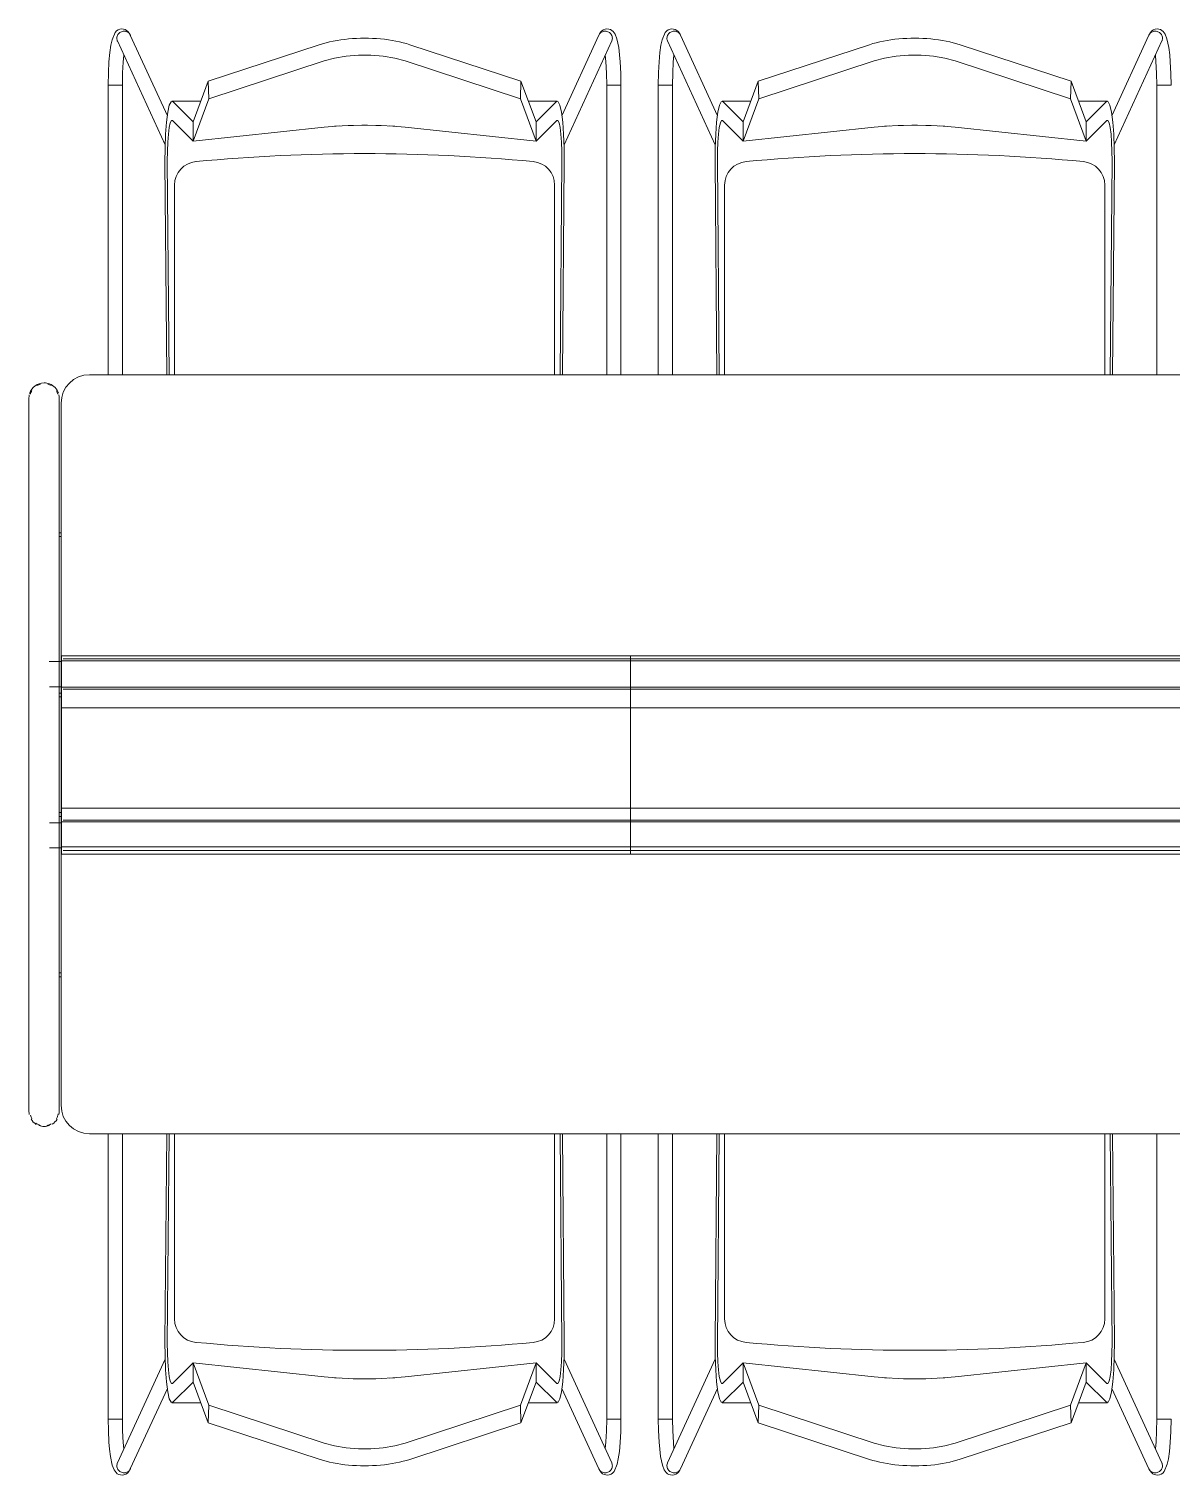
# Model space of a CAD drawing. Header units: millimetres. Extents: x 90978 to 295199, y -4084 to 97293.
# Drawn here: x 159832 to 161036, y 16529 to 18053 of the extents above; entities that cross this region are included whole.
import ezdxf

# ---------------------------------------------------------------- set-up
doc = ezdxf.new("R2010")
doc.units = ezdxf.units.MM
doc.header["$MEASUREMENT"] = 0
doc.layers.add('G-IMPT', color=8, linetype='CONTINUOUS', lineweight=9)
doc.layers.add('I-FURN', color=8, linetype='CONTINUOUS', lineweight=9)

msp = doc.modelspace()

# ---------------------------------------------------------------- linework, layer by layer
at = {"layer": 'G-IMPT'}
for p, q in [((159866.2, 17392), (160466.2, 17392)), ((159866.2, 17386.8), (159866.2, 17392)), ((160466.2, 17392), (160466.2, 17386.8)), ((160466.2, 17392), (161066.2, 17392)), ((160466.2, 17386.8), (160466.2, 17392)), ((159866.2, 17386.8), (160466.2, 17386.8)), ((159866.2, 17359.2), (159866.2, 17386.8)), ((160466.2, 17386.8), (160466.2, 17359.2)), ((160466.2, 17386.8), (161066.2, 17386.8)), ((160466.2, 17359.2), (160466.2, 17386.8)), ((159866.2, 17359.2), (160466.2, 17359.2)), ((159866.2, 17337.3), (159866.2, 17359.2)), ((160466.2, 17359.2), (160466.2, 17337.3)), ((160466.2, 17359.2), (161066.2, 17359.2)), ((160466.2, 17337.3), (160466.2, 17359.2)), ((159866.2, 17337.3), (160466.2, 17337.3)), ((159866.2, 17231.4), (159866.2, 17337.3)), ((160466.2, 17337.3), (160466.2, 17231.4)), ((160466.2, 17337.3), (161066.2, 17337.3)), ((160466.2, 17231.4), (160466.2, 17337.3)), ((159866.2, 17231.4), (160466.2, 17231.4)), ((159866.2, 17217), (159866.2, 17231.4)), ((160466.2, 17231.4), (160466.2, 17217)), ((160466.2, 17231.4), (161066.2, 17231.4)), ((160466.2, 17217), (160466.2, 17231.4)), ((159866.2, 17217), (160466.2, 17217)), ((159866.2, 17190.7), (159866.2, 17217)), ((160466.2, 17217), (160466.2, 17190.7)), ((160466.2, 17217), (161066.2, 17217)), ((160466.2, 17190.7), (160466.2, 17217)), ((159866.2, 17190.7), (160466.2, 17190.7)), ((159866.2, 17183.2), (159866.2, 17190.7)), ((159866.2, 17183.2), (160466.2, 17183.2)), ((160466.2, 17190.7), (160466.2, 17183.2)), ((160466.2, 17190.7), (161066.2, 17190.7)), ((160466.2, 17183.2), (160466.2, 17190.7)), ((160466.2, 17183.2), (161066.2, 17183.2))]:
    msp.add_line(p, q, dxfattribs=at)
at = {"layer": 'I-FURN'}
for p, q in [((159919.5, 18041.4), (159922.7, 18048.9)), ((159922.7, 18048.9), (159924.3, 18050.7)), ((159924.3, 18050.7), (159926, 18051.8)), ((159926, 18051.8), (159927.9, 18052.5)), ((159927.9, 18052.5), (159929.7, 18052.8)), ((159929.7, 18052.8), (159931.5, 18052.7)), ((159931.5, 18052.7), (159933.3, 18052.2)), ((159933.3, 18052.2), (159934.9, 18051.3)), ((159934.9, 18051.3), (159936.3, 18050.2)), ((159936.3, 18050.2), (159938, 18048)), ((159938, 18048), (159938.8, 18046.4)), ((159977.9, 17961.4), (159938.8, 18046.3)), ((160432.8, 18046.3), (160393.8, 17961.4)), ((160432.8, 18046.4), (160434.3, 18048.9)), ((160434.3, 18048.9), (160435.9, 18050.7)), ((160435.9, 18050.7), (160437.7, 18051.9)), ((160437.7, 18051.9), (160439.5, 18052.6)), ((160439.5, 18052.6), (160441.3, 18052.8)), ((160441.3, 18052.8), (160443.2, 18052.7)), ((160443.2, 18052.7), (160444.9, 18052.2)), ((160444.9, 18052.2), (160446.5, 18051.3)), ((160446.5, 18051.3), (160447.9, 18050.1)), ((160447.9, 18050.1), (160450, 18047.2)), ((160450, 18047.2), (160451.8, 18042.5)), ((160499.5, 18041.4), (160502.7, 18048.9)), ((160502.7, 18048.9), (160504.3, 18050.7)), ((160504.3, 18050.7), (160506, 18051.8)), ((160506, 18051.8), (160507.9, 18052.5)), ((160507.9, 18052.5), (160509.7, 18052.8)), ((160509.7, 18052.8), (160511.5, 18052.7)), ((160511.5, 18052.7), (160513.3, 18052.2)), ((160513.3, 18052.2), (160514.9, 18051.3)), ((160514.9, 18051.3), (160516.3, 18050.2)), ((160516.3, 18050.2), (160518, 18048)), ((160518, 18048), (160518.8, 18046.4)), ((160557.9, 17961.4), (160518.8, 18046.3)), ((161012.8, 18046.3), (160973.8, 17961.4)), ((161012.8, 18046.4), (161014.3, 18048.9)), ((161014.3, 18048.9), (161015.9, 18050.7)), ((161015.9, 18050.7), (161017.7, 18051.9)), ((161017.7, 18051.9), (161019.5, 18052.6)), ((161019.5, 18052.6), (161021.3, 18052.8)), ((161021.3, 18052.8), (161023.2, 18052.7)), ((161023.2, 18052.7), (161024.9, 18052.2)), ((161024.9, 18052.2), (161026.5, 18051.3)), ((161026.5, 18051.3), (161027.9, 18050.1)), ((161027.9, 18050.1), (161030, 18047.2)), ((161030, 18047.2), (161031.8, 18042.5)), ((159917.2, 18028.1), (159918.3, 18035.8)), ((159918.3, 18035.8), (159919.5, 18041.4)), ((159925.1, 18040.2), (159925.1, 18040.2)), ((159925.1, 18040.2), (159925.2, 18040)), ((159925.2, 18040.1), (159975.6, 17930.5)), ((160020.9, 17997.7), (160138, 18036.2)), ((160233.6, 18036.2), (160350.7, 17997.7)), ((160396.1, 17930.5), (160446.4, 18040.1)), ((160446.4, 18040), (160446.4, 18040)), ((160451.8, 18042.5), (160453.7, 18033.2)), ((160453.7, 18033.2), (160454.7, 18025.6)), ((160497.2, 18028.1), (160498.3, 18035.8)), ((160498.3, 18035.8), (160499.5, 18041.4)), ((160505.1, 18040.2), (160505.1, 18040.2)), ((160505.1, 18040.2), (160505.2, 18040)), ((160505.2, 18040.1), (160555.6, 17930.5)), ((160600.9, 17997.7), (160718.1, 18036.2)), ((160813.7, 18036.2), (160930.7, 17997.7)), ((160976.1, 17930.5), (161026.4, 18040.1)), ((161026.4, 18040), (161026.4, 18040)), ((161031.8, 18042.5), (161033.7, 18033.2)), ((161033.7, 18033.2), (161034.7, 18025.6)), ((159915.7, 18006.8), (159916.3, 18018.3)), ((159916.3, 18018.3), (159917.2, 18028.1)), ((159930.7, 18006.7), (159931.3, 18017.9)), ((159931.3, 18017.9), (159932, 18025.2)), ((160143.2, 18019.2), (160021.6, 17979.2)), ((160154, 18022.1), (160143.2, 18019.2)), ((160166.2, 18024.1), (160154, 18022.1)), ((160179.2, 18025.1), (160166.2, 18024.1)), ((160192.5, 18025.1), (160179.2, 18025.1)), ((160205.5, 18024.1), (160192.5, 18025.1)), ((160217.6, 18022.1), (160205.5, 18024.1)), ((160228.5, 18019.2), (160217.6, 18022.1)), ((160350.1, 17979.2), (160228.5, 18019.2)), ((160439.6, 18025.2), (160440.2, 18018.6)), ((160440.2, 18018.6), (160440.9, 18006.3)), ((160454.7, 18025.6), (160455.3, 18018.1)), ((160455.3, 18018.1), (160455.9, 18005.9)), ((160495.7, 18006.8), (160496.3, 18018.3)), ((160496.3, 18018.3), (160497.2, 18028.1)), ((160510.7, 18006.7), (160511.3, 18017.9)), ((160511.3, 18017.9), (160512, 18025.2)), ((160723.2, 18019.2), (160601.6, 17979.2)), ((160734, 18022.1), (160723.2, 18019.2)), ((160746.2, 18024.1), (160734, 18022.1)), ((160759.2, 18025.1), (160746.2, 18024.1)), ((160772.5, 18025.1), (160759.2, 18025.1)), ((160785.5, 18024.1), (160772.5, 18025.1)), ((160797.6, 18022.1), (160785.5, 18024.1)), ((160808.5, 18019.2), (160797.6, 18022.1)), ((160930.1, 17979.2), (160808.5, 18019.2)), ((161019.6, 18025.2), (161020.2, 18018.6)), ((161020.2, 18018.6), (161020.9, 18006.3)), ((161034.7, 18025.6), (161035.3, 18018.1)), ((161035.3, 18018.1), (161035.9, 18005.9)), ((159915.5, 17993.7), (159915.7, 18006.8)), ((159930.5, 17993.7), (159930.7, 18006.7)), ((160440.9, 18006.3), (160441.1, 17993.7)), ((160455.9, 18005.9), (160456.1, 17993.7)), ((160495.5, 17993.7), (160495.7, 18006.8)), ((160510.5, 17993.7), (160510.7, 18006.7)), ((161020.9, 18006.3), (161021.1, 17993.7)), ((161035.9, 18005.9), (161036.1, 17993.7)), ((159915.5, 17993.7), (159915.5, 17688.4)), ((159915.8, 17993.7), (159915.5, 17993.7)), ((159916.5, 17993.7), (159915.8, 17993.7)), ((159917.8, 17993.7), (159916.5, 17993.7)), ((159919.3, 17993.7), (159917.8, 17993.7)), ((159921.1, 17993.7), (159919.3, 17993.7)), ((159923.1, 17993.7), (159921.1, 17993.7)), ((159925, 17993.7), (159923.1, 17993.7)), ((159926.8, 17993.7), (159925, 17993.7)), ((159928.4, 17993.7), (159926.8, 17993.7)), ((159929.5, 17993.7), (159928.4, 17993.7)), ((159930.3, 17993.7), (159929.5, 17993.7)), ((159930.5, 17993.7), (159930.3, 17993.7)), ((159930.5, 17688.4), (159930.5, 17993.7)), ((160020.9, 17997.7), (160005, 17954.8)), ((160021.6, 17979.2), (160020.9, 17997.7)), ((160350.7, 17997.7), (160350.1, 17979.2)), ((160366.7, 17954.8), (160350.7, 17997.7)), ((160441.1, 17993.7), (160441.1, 17688.4)), ((160441.4, 17993.7), (160441.1, 17993.7)), ((160442.1, 17993.7), (160441.4, 17993.7)), ((160443.3, 17993.7), (160442.1, 17993.7)), ((160444.8, 17993.7), (160443.3, 17993.7)), ((160446.6, 17993.7), (160444.8, 17993.7)), ((160448.6, 17993.7), (160446.6, 17993.7)), ((160450.5, 17993.7), (160448.6, 17993.7)), ((160452.3, 17993.7), (160450.5, 17993.7)), ((160453.9, 17993.7), (160452.3, 17993.7)), ((160455.1, 17993.7), (160453.9, 17993.7)), ((160455.9, 17993.7), (160455.1, 17993.7)), ((160456.1, 17993.7), (160455.9, 17993.7)), ((160456.1, 17688.4), (160456.1, 17993.7)), ((160495.5, 17993.7), (160495.5, 17688.4)), ((160495.8, 17993.7), (160495.5, 17993.7)), ((160496.5, 17993.7), (160495.8, 17993.7)), ((160497.8, 17993.7), (160496.5, 17993.7)), ((160499.3, 17993.7), (160497.8, 17993.7)), ((160501.1, 17993.7), (160499.3, 17993.7)), ((160503.1, 17993.7), (160501.1, 17993.7)), ((160505, 17993.7), (160503.1, 17993.7)), ((160506.8, 17993.7), (160505, 17993.7)), ((160508.4, 17993.7), (160506.8, 17993.7)), ((160509.5, 17993.7), (160508.4, 17993.7)), ((160510.3, 17993.7), (160509.5, 17993.7)), ((160510.5, 17993.7), (160510.3, 17993.7)), ((160510.5, 17688.4), (160510.5, 17993.7)), ((160600.9, 17997.7), (160585, 17954.8)), ((160601.6, 17979.2), (160600.9, 17997.7)), ((160930.7, 17997.7), (160930.1, 17979.2)), ((160946.7, 17954.8), (160930.7, 17997.7)), ((161021.1, 17993.7), (161021.1, 17688.4)), ((161021.4, 17993.7), (161021.1, 17993.7)), ((161022.1, 17993.7), (161021.4, 17993.7)), ((161023.3, 17993.7), (161022.1, 17993.7)), ((161024.8, 17993.7), (161023.3, 17993.7)), ((161026.6, 17993.7), (161024.8, 17993.7)), ((161028.6, 17993.7), (161026.6, 17993.7)), ((161030.5, 17993.7), (161028.6, 17993.7)), ((161032.3, 17993.7), (161030.5, 17993.7)), ((161033.9, 17993.7), (161032.3, 17993.7)), ((161035.1, 17993.7), (161033.9, 17993.7)), ((161035.9, 17993.7), (161035.1, 17993.7)), ((161036.1, 17993.7), (161035.9, 17993.7)), ((159978.3, 17965), (159979.9, 17972.3)), ((159979.9, 17972.3), (159981.7, 17976.1)), ((159981.7, 17976.1), (159983.6, 17976.2)), ((160013.1, 17976.6), (159982.7, 17976.6)), ((159983.6, 17976.2), (160005, 17954.8)), ((160021.6, 17979.2), (160005, 17934.6)), ((160366.7, 17934.6), (160350.1, 17979.2)), ((160389, 17976.6), (160358.5, 17976.6)), ((160366.7, 17954.8), (160388.1, 17976.2)), ((160388.1, 17976.2), (160389.9, 17976.1)), ((160389.9, 17976.1), (160391.7, 17972.3)), ((160391.7, 17972.3), (160393.3, 17965)), ((160558.3, 17965), (160559.9, 17972.3)), ((160559.9, 17972.3), (160561.7, 17976.1)), ((160561.7, 17976.1), (160563.6, 17976.2)), ((160593.1, 17976.6), (160562.7, 17976.6)), ((160563.6, 17976.2), (160585, 17954.8)), ((160601.6, 17979.2), (160585, 17934.6)), ((160946.7, 17934.6), (160930.1, 17979.2)), ((160969, 17976.6), (160938.5, 17976.6)), ((160946.7, 17954.8), (160968.1, 17976.2)), ((160968.1, 17976.2), (160969.9, 17976.1)), ((160969.9, 17976.1), (160971.7, 17972.3)), ((160971.7, 17972.3), (160973.3, 17965)), ((159976, 17941.9), (159977, 17954.6)), ((159977, 17954.6), (159978.3, 17965)), ((159982.1, 17956.3), (159980.9, 17953.8)), ((159983.3, 17956.3), (159982.1, 17956.3)), ((160005, 17934.6), (159983.3, 17956.3)), ((160005, 17954.8), (160005, 17934.6)), ((160005, 17934.6), (160005, 17954.8)), ((160388.4, 17956.3), (160366.7, 17934.6)), ((160366.7, 17934.6), (160366.7, 17954.8)), ((160366.7, 17954.8), (160366.7, 17934.6)), ((160389.6, 17956.3), (160388.4, 17956.3)), ((160390.8, 17953.8), (160389.6, 17956.3)), ((160393.3, 17965), (160394.7, 17954.6)), ((160394.7, 17954.6), (160395.6, 17941.9)), ((160556, 17941.9), (160557, 17954.6)), ((160557, 17954.6), (160558.3, 17965)), ((160562.1, 17956.3), (160560.9, 17953.8)), ((160563.3, 17956.3), (160562.1, 17956.3)), ((160585, 17934.6), (160563.3, 17956.3)), ((160585, 17954.8), (160585, 17934.6)), ((160585, 17934.6), (160585, 17954.8)), ((160968.4, 17956.3), (160946.7, 17934.6)), ((160946.7, 17934.6), (160946.7, 17954.8)), ((160946.7, 17954.8), (160946.7, 17934.6)), ((160969.6, 17956.3), (160968.4, 17956.3)), ((160970.8, 17953.8), (160969.6, 17956.3)), ((160973.3, 17965), (160974.7, 17954.6)), ((160974.7, 17954.6), (160975.6, 17941.9)), ((159975.4, 17927.5), (159976, 17941.9)), ((159978.9, 17942), (159978.2, 17933.4)), ((159979.8, 17948.9), (159978.9, 17942)), ((159980.9, 17953.8), (159979.8, 17948.9)), ((160005, 17934.6), (160143.2, 17949.4)), ((160143.2, 17949.4), (160005, 17934.6)), ((160156, 17950.4), (160143.2, 17949.4)), ((160154, 17950.3), (160159.3, 17950.6)), ((160168.6, 17951.1), (160156, 17950.4)), ((160168.6, 17951.1), (160173.9, 17951.2)), ((160182.9, 17951.3), (160174, 17951.2)), ((160183, 17951.3), (160188.7, 17951.3)), ((160197.7, 17951.2), (160188.7, 17951.3)), ((160197.7, 17951.2), (160203.1, 17951.1)), ((160215.7, 17950.4), (160203.1, 17951.1)), ((160212.4, 17950.6), (160217.7, 17950.3)), ((160228.5, 17949.4), (160215.7, 17950.4)), ((160228.5, 17949.4), (160366.7, 17934.6)), ((160366.7, 17934.6), (160228.5, 17949.4)), ((160391.9, 17948.9), (160390.8, 17953.8)), ((160392.8, 17942), (160391.9, 17948.9)), ((160393.4, 17933.4), (160392.8, 17942)), ((160395.6, 17941.9), (160396.2, 17927.5)), ((160555.4, 17927.5), (160556, 17941.9)), ((160558.9, 17942), (160558.2, 17933.4)), ((160559.8, 17948.9), (160558.9, 17942)), ((160560.9, 17953.8), (160559.8, 17948.9)), ((160585, 17934.6), (160723.2, 17949.4)), ((160723.2, 17949.4), (160585, 17934.6)), ((160736, 17950.4), (160723.2, 17949.4)), ((160734, 17950.3), (160739.3, 17950.6)), ((160748.5, 17951.1), (160736, 17950.4)), ((160748.5, 17951.1), (160753.9, 17951.2)), ((160762.9, 17951.3), (160753.9, 17951.2)), ((160763, 17951.3), (160768.7, 17951.3)), ((160777.7, 17951.2), (160768.7, 17951.3)), ((160777.7, 17951.2), (160783.1, 17951.1)), ((160795.7, 17950.4), (160783.1, 17951.1)), ((160792.3, 17950.6), (160797.6, 17950.3)), ((160808.5, 17949.4), (160795.7, 17950.4)), ((160808.5, 17949.4), (160946.7, 17934.6)), ((160946.7, 17934.6), (160808.5, 17949.4)), ((160971.9, 17948.9), (160970.8, 17953.8)), ((160972.8, 17942), (160971.9, 17948.9)), ((160973.4, 17933.4), (160972.8, 17942)), ((160975.6, 17941.9), (160976.2, 17927.5)), ((159975.3, 17912.4), (159975.4, 17927.5)), ((159977.9, 17923.9), (159977.8, 17913.8)), ((159978.2, 17933.4), (159977.9, 17923.9)), ((160393.8, 17923.9), (160393.4, 17933.4)), ((160393.9, 17913.8), (160393.8, 17923.9)), ((160396.2, 17927.5), (160396.3, 17912.4)), ((160555.3, 17912.4), (160555.4, 17927.5)), ((160557.9, 17923.9), (160557.8, 17913.8)), ((160558.2, 17933.4), (160557.9, 17923.9)), ((160973.8, 17923.9), (160973.4, 17933.4)), ((160973.9, 17913.8), (160973.8, 17923.9)), ((160976.2, 17927.5), (160976.3, 17912.4)), ((159977.3, 17688.4), (159975.3, 17912.4)), ((159977.8, 17913.8), (159979.7, 17688.4)), ((160391.9, 17688.4), (160393.9, 17913.8)), ((160396.3, 17912.4), (160394.4, 17688.4)), ((160557.3, 17688.4), (160555.3, 17912.4)), ((160557.8, 17913.8), (160559.7, 17688.4)), ((160971.9, 17688.4), (160973.9, 17913.8)), ((160976.3, 17912.4), (160974.4, 17688.4)), ((159985.4, 17888.2), (159985.4, 17688.4)), ((160386.2, 17688.4), (160386.2, 17888.2)), ((160565.4, 17888.2), (160565.4, 17688.4)), ((160966.2, 17688.4), (160966.2, 17888.2)), ((161635.8, 17688.4), (159895.8, 17688.4)), ((159831.9, 17663.9), (159831.9, 17445.3)), ((159863.9, 17445.3), (159863.9, 17663.9)), ((159865.8, 17658.4), (159865.8, 17386.1)), ((159831.9, 17550.4), (159831.9, 17548.3)), ((159863.9, 17548.3), (159863.9, 17550.4)), ((159865.8, 17521.9), (159863.9, 17521.9)), ((159863.9, 17517.9), (159865.8, 17517.9)), ((159831.9, 17445.3), (159831.9, 17395.7)), ((159831.9, 17445.3), (159831.9, 17445)), ((159831.9, 17445), (159831.9, 17444.6)), ((159831.9, 17444.6), (159831.9, 17444.1)), ((159831.9, 17444.1), (159831.9, 17443.6)), ((159831.9, 17443.6), (159831.9, 17443)), ((159831.9, 17443), (159831.9, 17442.3)), ((159831.9, 17442.3), (159831.9, 17441.5)), ((159831.9, 17441.5), (159831.9, 17440.7)), ((159831.9, 17440.7), (159831.9, 17439.8)), ((159831.9, 17439.8), (159831.9, 17438.8)), ((159831.9, 17438.8), (159831.9, 17437.7)), ((159831.9, 17437.7), (159831.9, 17436.6)), ((159831.9, 17436.6), (159831.9, 17435.4)), ((159863.9, 17405.7), (159863.9, 17445.3)), ((159863.9, 17445), (159863.9, 17445.3)), ((159863.9, 17444.6), (159863.9, 17445)), ((159863.9, 17444.1), (159863.9, 17444.6)), ((159863.9, 17443.6), (159863.9, 17444.1)), ((159863.9, 17443), (159863.9, 17443.6)), ((159863.9, 17442.3), (159863.9, 17443)), ((159863.9, 17441.5), (159863.9, 17442.3)), ((159863.9, 17440.7), (159863.9, 17441.5)), ((159863.9, 17439.8), (159863.9, 17440.7)), ((159863.9, 17438.8), (159863.9, 17439.8)), ((159863.9, 17437.8), (159863.9, 17438.8)), ((159863.9, 17436.7), (159863.9, 17437.8)), ((159863.9, 17435.5), (159863.9, 17436.7)), ((159831.9, 17435.4), (159831.9, 17434.2)), ((159831.9, 17434.2), (159831.9, 17432.9)), ((159831.9, 17432.9), (159831.9, 17431.5)), ((159831.9, 17431.5), (159831.9, 17430.1)), ((159831.9, 17430.1), (159831.9, 17428.6)), ((159831.9, 17428.6), (159831.9, 17427.1)), ((159831.9, 17427.1), (159831.9, 17425.5)), ((159831.9, 17425.5), (159831.9, 17423.9)), ((159831.9, 17423.9), (159831.9, 17422.2)), ((159831.9, 17422.2), (159831.9, 17420.5)), ((159863.9, 17434.2), (159863.9, 17435.5)), ((159863.9, 17432.9), (159863.9, 17434.2)), ((159863.9, 17431.6), (159863.9, 17432.9)), ((159863.9, 17430.1), (159863.9, 17431.6)), ((159863.9, 17428.7), (159863.9, 17430.1)), ((159863.9, 17427.1), (159863.9, 17428.7)), ((159863.9, 17425.6), (159863.9, 17427.1)), ((159863.9, 17423.9), (159863.9, 17425.6)), ((159863.9, 17422.3), (159863.9, 17423.9)), ((159863.9, 17420.5), (159863.9, 17422.3)), ((159831.9, 17420.5), (159831.9, 17418.7)), ((159831.9, 17418.7), (159831.9, 17416.9)), ((159831.9, 17416.9), (159831.9, 17415.1)), ((159831.9, 17415.1), (159831.9, 17413.2)), ((159831.9, 17413.2), (159831.9, 17411.3)), ((159831.9, 17411.3), (159831.9, 17409.4)), ((159831.9, 17409.4), (159831.9, 17407.5)), ((159831.9, 17407.5), (159831.9, 17405.6)), ((159831.9, 17405.6), (159831.9, 17403.6)), ((159863.9, 17418.8), (159863.9, 17420.5)), ((159863.9, 17417), (159863.9, 17418.8)), ((159863.9, 17415.2), (159863.9, 17417)), ((159863.9, 17413.3), (159863.9, 17415.2)), ((159863.9, 17411.4), (159863.9, 17413.3)), ((159863.9, 17409.5), (159863.9, 17411.4)), ((159863.9, 17407.6), (159863.9, 17409.5)), ((159863.9, 17405.6), (159863.9, 17407.6)), ((159863.9, 17403.7), (159863.9, 17405.6)), ((159831.9, 17403.6), (159831.9, 17401.6)), ((159831.9, 17401.6), (159831.9, 17399.6)), ((159831.9, 17399.6), (159831.9, 17397.6)), ((159831.9, 17397.6), (159831.9, 17395.7)), ((159831.9, 17395.7), (159831.9, 17180)), ((159863.9, 17401.7), (159863.9, 17403.7)), ((159863.9, 17399.7), (159863.9, 17401.7)), ((159863.9, 17397.7), (159863.9, 17399.7)), ((159863.9, 17395.7), (159863.9, 17397.7)), ((159863.9, 17180), (159863.9, 17395.7)), ((159866.2, 17386.1), (159853.4, 17386.1)), ((159865.9, 17386.9), (159865.9, 17358.9)), ((161663.9, 17388.9), (159867.9, 17388.9)), ((159853.5, 17359.6), (159866.2, 17359.6)), ((159865.8, 17359.6), (159865.8, 17216.1)), ((159865.9, 17371.3), (159865.9, 17372.9)), ((159863.9, 17352.9), (159865.8, 17352.9)), ((159863.9, 17348.9), (159865.8, 17348.9)), ((159867.9, 17356.9), (161663.9, 17356.9)), ((159865.8, 17222.9), (159863.6, 17222.9)), ((159865.8, 17226.9), (159863.9, 17226.9)), ((159866.2, 17216.1), (159853.5, 17216.1)), ((159865.9, 17216.9), (159865.9, 17188.9)), ((161663.9, 17218.9), (159867.9, 17218.9)), ((159865.9, 17201.3), (159865.9, 17202.9)), ((159831.9, 17180), (159831.9, 17130.5)), ((159831.9, 17180), (159831.9, 17178)), ((159831.9, 17178), (159831.9, 17176.1)), ((159853.5, 17189.6), (159866.2, 17189.6)), ((159863.9, 17130.5), (159863.9, 17180)), ((159863.9, 17178.1), (159863.9, 17180)), ((159863.9, 17176.1), (159863.9, 17178.1)), ((159865.8, 17189.6), (159865.8, 16918.4)), ((159867.9, 17186.9), (161663.9, 17186.9)), ((159831.9, 17176.1), (159831.9, 17174.1)), ((159831.9, 17174.1), (159831.9, 17172.1)), ((159831.9, 17172.1), (159831.9, 17170.1)), ((159831.9, 17170.1), (159831.9, 17168.2)), ((159831.9, 17168.2), (159831.9, 17166.2)), ((159831.9, 17166.2), (159831.9, 17164.3)), ((159831.9, 17164.3), (159831.9, 17162.4)), ((159831.9, 17162.4), (159831.9, 17160.6)), ((159863.9, 17174.1), (159863.9, 17176.1)), ((159863.9, 17172.2), (159863.9, 17174.1)), ((159863.9, 17170.2), (159863.9, 17172.2)), ((159863.9, 17168.2), (159863.9, 17170.2)), ((159863.9, 17166.3), (159863.9, 17168.2)), ((159863.9, 17164.4), (159863.9, 17166.3)), ((159863.9, 17162.5), (159863.9, 17164.4)), ((159863.9, 17160.7), (159863.9, 17162.5)), ((159831.9, 17160.6), (159831.9, 17158.8)), ((159831.9, 17158.8), (159831.9, 17157)), ((159831.9, 17157), (159831.9, 17155.2)), ((159831.9, 17155.2), (159831.9, 17153.5)), ((159831.9, 17153.5), (159831.9, 17151.8)), ((159831.9, 17151.8), (159831.9, 17150.2)), ((159831.9, 17150.2), (159831.9, 17148.6)), ((159831.9, 17148.6), (159831.9, 17147.1)), ((159831.9, 17147.1), (159831.9, 17145.6)), ((159863.9, 17158.8), (159863.9, 17160.7)), ((159863.9, 17157), (159863.9, 17158.8)), ((159863.9, 17155.3), (159863.9, 17157)), ((159863.9, 17153.6), (159863.9, 17155.3)), ((159863.9, 17151.9), (159863.9, 17153.6)), ((159863.9, 17150.3), (159863.9, 17151.9)), ((159863.9, 17148.7), (159863.9, 17150.3)), ((159863.9, 17147.1), (159863.9, 17148.7)), ((159863.9, 17145.7), (159863.9, 17147.1)), ((159831.9, 17145.6), (159831.9, 17144.2)), ((159831.9, 17144.2), (159831.9, 17142.8)), ((159831.9, 17142.8), (159831.9, 17141.5)), ((159831.9, 17141.5), (159831.9, 17140.3)), ((159831.9, 17140.3), (159831.9, 17139.1)), ((159831.9, 17139.1), (159831.9, 17138)), ((159831.9, 17138), (159831.9, 17136.9)), ((159831.9, 17136.9), (159831.9, 17135.9)), ((159831.9, 17135.9), (159831.9, 17135)), ((159831.9, 17135), (159831.9, 17134.2)), ((159831.9, 17134.2), (159831.9, 17133.4)), ((159831.9, 17133.4), (159831.9, 17132.8)), ((159831.9, 17132.8), (159831.9, 17132.1)), ((159831.9, 17132.1), (159831.9, 17131.6)), ((159831.9, 17131.6), (159831.9, 17131.2)), ((159831.9, 17131.2), (159831.9, 17130.8)), ((159863.9, 17144.2), (159863.9, 17145.7)), ((159863.9, 17142.9), (159863.9, 17144.2)), ((159863.9, 17141.6), (159863.9, 17142.9)), ((159863.9, 17140.3), (159863.9, 17141.6)), ((159863.9, 17139.1), (159863.9, 17140.3)), ((159863.9, 17138), (159863.9, 17139.1)), ((159863.9, 17137), (159863.9, 17138)), ((159863.9, 17136), (159863.9, 17137)), ((159863.9, 17135.1), (159863.9, 17136)), ((159863.9, 17134.2), (159863.9, 17135.1)), ((159863.9, 17133.5), (159863.9, 17134.2)), ((159863.9, 17132.8), (159863.9, 17133.5)), ((159863.9, 17132.2), (159863.9, 17132.8)), ((159863.9, 17131.6), (159863.9, 17132.2)), ((159863.9, 17131.2), (159863.9, 17131.6)), ((159863.9, 17130.8), (159863.9, 17131.2)), ((159831.9, 17130.8), (159831.9, 17130.5)), ((159831.9, 17130.5), (159831.9, 16911.9)), ((159863.9, 17130.5), (159863.9, 17130.8)), ((159863.9, 16911.9), (159863.9, 17130.5)), ((159865.8, 17057.9), (159863.9, 17057.9)), ((159863.9, 17053.9), (159865.8, 17053.9)), ((159831.9, 17027.5), (159831.9, 17025.3)), ((159863.9, 17025.3), (159863.9, 17027.5)), ((159895.8, 16888.4), (161635.8, 16888.4)), ((159915.5, 16888.4), (159915.5, 16587.8)), ((159930.5, 16587.8), (159930.5, 16888.4)), ((159975.3, 16669.1), (159977.2, 16888.4)), ((159979.7, 16888.4), (159977.8, 16667.7)), ((159985.4, 16888.4), (159985.4, 16693.3)), ((160386.2, 16693.3), (160386.2, 16888.4)), ((160393.9, 16667.7), (160392, 16888.4)), ((160394.4, 16888.4), (160396.3, 16669.1)), ((160441.1, 16888.4), (160441.1, 16587.8)), ((160456.1, 16587.8), (160456.1, 16888.4)), ((160495.5, 16888.4), (160495.5, 16587.8)), ((160510.5, 16587.8), (160510.5, 16888.4)), ((160555.3, 16669.1), (160557.2, 16888.4)), ((160559.7, 16888.4), (160557.8, 16667.7)), ((160565.4, 16888.4), (160565.4, 16693.3)), ((160966.2, 16693.3), (160966.2, 16888.4)), ((160973.9, 16667.7), (160972, 16888.4)), ((160974.4, 16888.4), (160976.3, 16669.1)), ((161021.1, 16888.4), (161021.1, 16587.8)), ((159975.4, 16654), (159975.3, 16669.1)), ((159977.8, 16667.7), (159977.9, 16657.7)), ((160393.8, 16657.7), (160393.9, 16667.7)), ((160396.3, 16669.1), (160396.2, 16654)), ((160555.4, 16654), (160555.3, 16669.1)), ((160557.8, 16667.7), (160557.9, 16657.7)), ((160973.8, 16657.7), (160973.9, 16667.7)), ((160976.3, 16669.1), (160976.2, 16654)), ((159975.6, 16651), (159925.2, 16541.5)), ((159976, 16639.7), (159975.4, 16654)), ((159977.9, 16657.7), (159978.2, 16648.1)), ((159978.2, 16648.1), (159978.9, 16639.6)), ((159983.3, 16625.2), (160005, 16646.9)), ((160143.2, 16632.2), (160005, 16646.9)), ((160005, 16646.9), (160021.6, 16602.3)), ((160005, 16646.9), (160005, 16626.8)), ((160005, 16646.9), (160143.2, 16632.2)), ((160005, 16626.8), (160005, 16646.9)), ((160366.7, 16646.9), (160228.5, 16632.2)), ((160228.5, 16632.2), (160366.7, 16646.9)), ((160350.1, 16602.3), (160366.7, 16646.9)), ((160366.7, 16626.8), (160366.7, 16646.9)), ((160366.7, 16646.9), (160388.4, 16625.2)), ((160366.7, 16646.9), (160366.7, 16626.8)), ((160392.8, 16639.6), (160393.4, 16648.1)), ((160393.4, 16648.1), (160393.8, 16657.7)), ((160396.2, 16654), (160395.6, 16639.7)), ((160446.4, 16541.5), (160396.1, 16651)), ((160555.6, 16651), (160505.2, 16541.5)), ((160556, 16639.7), (160555.4, 16654)), ((160557.9, 16657.7), (160558.2, 16648.1)), ((160558.2, 16648.1), (160558.9, 16639.6)), ((160563.3, 16625.2), (160585, 16646.9)), ((160585, 16646.9), (160601.6, 16602.3)), ((160723.2, 16632.2), (160585, 16646.9)), ((160585, 16646.9), (160585, 16626.8)), ((160585, 16646.9), (160723.2, 16632.2)), ((160585, 16626.8), (160585, 16646.9)), ((160946.7, 16646.9), (160808.5, 16632.2)), ((160808.5, 16632.2), (160946.7, 16646.9)), ((160930.1, 16602.3), (160946.7, 16646.9)), ((160946.7, 16626.8), (160946.7, 16646.9)), ((160946.7, 16646.9), (160968.4, 16625.2)), ((160946.7, 16646.9), (160946.7, 16626.8)), ((160972.8, 16639.6), (160973.4, 16648.1)), ((160973.4, 16648.1), (160973.8, 16657.7)), ((160976.2, 16654), (160975.6, 16639.7)), ((161026.4, 16541.5), (160976.1, 16651)), ((159977, 16626.9), (159976, 16639.7)), ((159978.9, 16639.6), (159979.8, 16632.7)), ((159979.8, 16632.7), (159980.9, 16627.8)), ((160143.2, 16632.2), (160156, 16631.1)), ((160159.3, 16630.9), (160154, 16631.2)), ((160156, 16631.1), (160168.6, 16630.5)), ((160173.9, 16630.3), (160168.6, 16630.5)), ((160174, 16630.3), (160182.9, 16630.2)), ((160188.7, 16630.2), (160183, 16630.2)), ((160188.7, 16630.2), (160197.7, 16630.3)), ((160203.1, 16630.5), (160197.7, 16630.3)), ((160203.1, 16630.5), (160215.7, 16631.1)), ((160217.7, 16631.2), (160212.4, 16630.9)), ((160215.7, 16631.1), (160228.5, 16632.2)), ((160390.8, 16627.8), (160391.9, 16632.7)), ((160391.9, 16632.7), (160392.8, 16639.6)), ((160395.6, 16639.7), (160394.7, 16626.9)), ((160557, 16626.9), (160556, 16639.7)), ((160558.9, 16639.6), (160559.8, 16632.7)), ((160559.8, 16632.7), (160560.9, 16627.8)), ((160723.2, 16632.2), (160736, 16631.1)), ((160739.3, 16630.9), (160734, 16631.2)), ((160736, 16631.1), (160748.5, 16630.5)), ((160753.9, 16630.3), (160748.5, 16630.5)), ((160753.9, 16630.3), (160762.9, 16630.2)), ((160768.7, 16630.2), (160763, 16630.2)), ((160768.7, 16630.2), (160777.7, 16630.3)), ((160783.1, 16630.5), (160777.7, 16630.3)), ((160783.1, 16630.5), (160795.7, 16631.1)), ((160797.6, 16631.2), (160792.3, 16630.9)), ((160795.7, 16631.1), (160808.5, 16632.2)), ((160970.8, 16627.8), (160971.9, 16632.7)), ((160971.9, 16632.7), (160972.8, 16639.6)), ((160975.6, 16639.7), (160974.7, 16626.9)), ((159938.8, 16535.2), (159977.9, 16620.1)), ((159978.3, 16616.5), (159977, 16626.9)), ((159979.9, 16609.2), (159978.3, 16616.5)), ((159980.9, 16627.8), (159982.1, 16625.2)), ((159982.1, 16625.2), (159983.3, 16625.2)), ((160005, 16626.8), (159983.6, 16605.4)), ((160005, 16626.7), (160020.9, 16583.9)), ((160350.7, 16583.9), (160366.7, 16626.7)), ((160388.1, 16605.4), (160366.7, 16626.8)), ((160388.4, 16625.2), (160389.6, 16625.2)), ((160389.6, 16625.2), (160390.8, 16627.8)), ((160393.3, 16616.5), (160391.7, 16609.2)), ((160394.7, 16626.9), (160393.3, 16616.5)), ((160393.8, 16620.1), (160432.8, 16535.2)), ((160518.8, 16535.2), (160557.9, 16620.1)), ((160558.3, 16616.5), (160557, 16626.9)), ((160559.9, 16609.2), (160558.3, 16616.5)), ((160560.9, 16627.8), (160562.1, 16625.2)), ((160562.1, 16625.2), (160563.3, 16625.2)), ((160585, 16626.8), (160563.6, 16605.4)), ((160585, 16626.7), (160600.9, 16583.9)), ((160930.7, 16583.9), (160946.7, 16626.7)), ((160968.1, 16605.4), (160946.7, 16626.8)), ((160968.4, 16625.2), (160969.6, 16625.2)), ((160969.6, 16625.2), (160970.8, 16627.8)), ((160973.3, 16616.5), (160971.7, 16609.2)), ((160974.7, 16626.9), (160973.3, 16616.5)), ((160973.8, 16620.1), (161012.8, 16535.2)), ((159981.7, 16605.4), (159979.9, 16609.2)), ((159983.6, 16605.4), (159981.7, 16605.4)), ((159982.7, 16604.9), (160013.1, 16604.9)), ((160020.9, 16583.9), (160021.6, 16602.3)), ((160021.6, 16602.3), (160143.2, 16562.3)), ((160228.5, 16562.3), (160350.1, 16602.3)), ((160350.1, 16602.3), (160350.7, 16583.9)), ((160358.5, 16604.9), (160389, 16604.9)), ((160389.9, 16605.4), (160388.1, 16605.4)), ((160391.7, 16609.2), (160389.9, 16605.4)), ((160561.7, 16605.4), (160559.9, 16609.2)), ((160563.6, 16605.4), (160561.7, 16605.4)), ((160562.7, 16604.9), (160593.1, 16604.9)), ((160600.9, 16583.9), (160601.6, 16602.3)), ((160601.6, 16602.3), (160723.2, 16562.3)), ((160808.5, 16562.3), (160930.1, 16602.3)), ((160930.1, 16602.3), (160930.7, 16583.9)), ((160938.5, 16604.9), (160969, 16604.9)), ((160969.9, 16605.4), (160968.1, 16605.4)), ((160971.7, 16609.2), (160969.9, 16605.4)), ((159915.5, 16587.8), (159915.8, 16587.8)), ((159915.7, 16575.7), (159915.5, 16587.8)), ((159915.8, 16587.8), (159916.5, 16587.8)), ((159916.5, 16587.8), (159917.8, 16587.8)), ((159917.8, 16587.8), (159919.3, 16587.8)), ((159919.3, 16587.8), (159921.1, 16587.8)), ((159921.1, 16587.8), (159923.1, 16587.8)), ((159923.1, 16587.8), (159925, 16587.8)), ((159925, 16587.8), (159926.8, 16587.8)), ((159926.8, 16587.8), (159928.4, 16587.8)), ((159928.4, 16587.8), (159929.5, 16587.8)), ((159929.5, 16587.8), (159930.3, 16587.8)), ((159930.3, 16587.8), (159930.5, 16587.8)), ((159930.7, 16575.3), (159930.5, 16587.8)), ((160138, 16545.4), (160020.9, 16583.9)), ((160350.7, 16583.9), (160233.6, 16545.3)), ((160441.1, 16587.8), (160440.9, 16574.9)), ((160441.1, 16587.8), (160441.4, 16587.8)), ((160441.4, 16587.8), (160442.1, 16587.8)), ((160442.1, 16587.8), (160443.3, 16587.8)), ((160443.3, 16587.8), (160444.8, 16587.8)), ((160444.8, 16587.8), (160446.6, 16587.8)), ((160446.6, 16587.8), (160448.6, 16587.8)), ((160448.6, 16587.8), (160450.5, 16587.8)), ((160450.5, 16587.8), (160452.3, 16587.8)), ((160452.3, 16587.8), (160453.9, 16587.8)), ((160453.9, 16587.8), (160455.1, 16587.8)), ((160455.1, 16587.8), (160455.9, 16587.8)), ((160455.9, 16587.8), (160456.1, 16587.8)), ((160456.1, 16587.8), (160455.9, 16574.7)), ((160495.5, 16587.8), (160495.8, 16587.8)), ((160495.7, 16575.7), (160495.5, 16587.8)), ((160495.8, 16587.8), (160496.5, 16587.8)), ((160496.5, 16587.8), (160497.8, 16587.8)), ((160497.8, 16587.8), (160499.3, 16587.8)), ((160499.3, 16587.8), (160501.1, 16587.8)), ((160501.1, 16587.8), (160503.1, 16587.8)), ((160503.1, 16587.8), (160505, 16587.8)), ((160505, 16587.8), (160506.8, 16587.8)), ((160506.8, 16587.8), (160508.4, 16587.8)), ((160508.4, 16587.8), (160509.5, 16587.8)), ((160509.5, 16587.8), (160510.3, 16587.8)), ((160510.3, 16587.8), (160510.5, 16587.8)), ((160510.7, 16575.3), (160510.5, 16587.8)), ((160718.1, 16545.3), (160600.9, 16583.9)), ((160930.7, 16583.9), (160813.7, 16545.4)), ((161021.1, 16587.8), (161020.9, 16574.9)), ((161021.1, 16587.8), (161021.4, 16587.8)), ((161021.4, 16587.8), (161022.1, 16587.8)), ((161022.1, 16587.8), (161023.3, 16587.8)), ((161023.3, 16587.8), (161024.8, 16587.8)), ((161024.8, 16587.8), (161026.6, 16587.8)), ((161026.6, 16587.8), (161028.6, 16587.8)), ((161028.6, 16587.8), (161030.5, 16587.8)), ((161030.5, 16587.8), (161032.3, 16587.8)), ((161032.3, 16587.8), (161033.9, 16587.8)), ((161033.9, 16587.8), (161035.1, 16587.8)), ((161035.1, 16587.8), (161035.9, 16587.8)), ((161035.9, 16587.8), (161036.1, 16587.8)), ((161036.1, 16587.8), (161035.9, 16574.7)), ((159916.3, 16563.4), (159915.7, 16575.7)), ((159931.4, 16562.9), (159930.7, 16575.3)), ((160440.9, 16574.9), (160440.3, 16563.7)), ((160455.9, 16574.7), (160455.3, 16563.2)), ((160496.3, 16563.4), (160495.7, 16575.7)), ((160511.4, 16562.9), (160510.7, 16575.3)), ((161020.9, 16574.9), (161020.3, 16563.7)), ((161035.9, 16574.7), (161035.3, 16563.2)), ((159917, 16556), (159916.3, 16563.4)), ((159917.9, 16548.3), (159917, 16556)), ((159932, 16556.3), (159931.4, 16562.9)), ((160143.2, 16562.3), (160154, 16559.4)), ((160154, 16559.4), (160166.2, 16557.4)), ((160166.2, 16557.4), (160179.2, 16556.4)), ((160179.2, 16556.4), (160192.5, 16556.4)), ((160192.5, 16556.4), (160205.5, 16557.4)), ((160205.5, 16557.4), (160217.6, 16559.4)), ((160217.6, 16559.4), (160228.5, 16562.3)), ((160440.3, 16563.7), (160439.6, 16556.3)), ((160454.4, 16553.4), (160453.3, 16545.7)), ((160455.3, 16563.2), (160454.4, 16553.4)), ((160497, 16556), (160496.3, 16563.4)), ((160497.9, 16548.3), (160497, 16556)), ((160512, 16556.3), (160511.4, 16562.9)), ((160723.2, 16562.3), (160734, 16559.4)), ((160734, 16559.4), (160746.2, 16557.4)), ((160746.2, 16557.4), (160759.2, 16556.4)), ((160759.2, 16556.4), (160772.5, 16556.4)), ((160772.5, 16556.4), (160785.5, 16557.4)), ((160785.5, 16557.4), (160797.6, 16559.4)), ((160797.6, 16559.4), (160808.5, 16562.3)), ((161020.3, 16563.7), (161019.6, 16556.3)), ((161034.4, 16553.4), (161033.3, 16545.7)), ((161035.3, 16563.2), (161034.4, 16553.4)), ((159919.8, 16539), (159917.9, 16548.3)), ((159921.7, 16534.3), (159919.8, 16539)), ((159925.2, 16541.5), (159925.3, 16541.5)), ((160446.5, 16541.3), (160446.4, 16541.5)), ((160446.5, 16541.3), (160446.5, 16541.3)), ((160452.1, 16540.1), (160448.9, 16532.6)), ((160453.3, 16545.7), (160452.1, 16540.1)), ((160499.8, 16539), (160497.9, 16548.3)), ((160501.7, 16534.3), (160499.8, 16539)), ((160505.2, 16541.5), (160505.3, 16541.5)), ((161026.5, 16541.3), (161026.4, 16541.5)), ((161026.5, 16541.3), (161026.5, 16541.3)), ((161032.1, 16540.1), (161028.9, 16532.6)), ((161033.3, 16545.7), (161032.1, 16540.1)), ((159923.8, 16531.4), (159921.7, 16534.3)), ((159925.1, 16530.2), (159923.8, 16531.4)), ((159926.7, 16529.4), (159925.1, 16530.2)), ((159928.5, 16528.9), (159926.7, 16529.4)), ((159930.3, 16528.7), (159928.5, 16528.9)), ((159932.1, 16529), (159930.3, 16528.7)), ((159934, 16529.7), (159932.1, 16529)), ((159935.7, 16530.8), (159934, 16529.7)), ((159937.3, 16532.6), (159935.7, 16530.8)), ((159938.8, 16535.2), (159937.3, 16532.6)), ((160433.7, 16533.6), (160432.8, 16535.2)), ((160435.4, 16531.4), (160433.7, 16533.6)), ((160436.8, 16530.2), (160435.4, 16531.4)), ((160438.4, 16529.4), (160436.8, 16530.2)), ((160440.1, 16528.8), (160438.4, 16529.4)), ((160441.9, 16528.7), (160440.1, 16528.8)), ((160443.8, 16529), (160441.9, 16528.7)), ((160445.6, 16529.7), (160443.8, 16529)), ((160447.3, 16530.9), (160445.6, 16529.7)), ((160448.9, 16532.6), (160447.3, 16530.9)), ((160503.8, 16531.4), (160501.7, 16534.3)), ((160505.1, 16530.2), (160503.8, 16531.4)), ((160506.7, 16529.4), (160505.1, 16530.2)), ((160508.5, 16528.9), (160506.7, 16529.4)), ((160510.3, 16528.7), (160508.5, 16528.9)), ((160512.1, 16529), (160510.3, 16528.7)), ((160514, 16529.7), (160512.1, 16529)), ((160515.7, 16530.8), (160514, 16529.7)), ((160517.3, 16532.6), (160515.7, 16530.8)), ((160518.8, 16535.2), (160517.3, 16532.6)), ((161013.7, 16533.6), (161012.8, 16535.2)), ((161015.4, 16531.4), (161013.7, 16533.6)), ((161016.8, 16530.2), (161015.4, 16531.4)), ((161018.4, 16529.4), (161016.8, 16530.2)), ((161020.1, 16528.8), (161018.4, 16529.4)), ((161021.9, 16528.7), (161020.1, 16528.8)), ((161023.8, 16529), (161021.9, 16528.7)), ((161025.6, 16529.7), (161023.8, 16529)), ((161027.3, 16530.9), (161025.6, 16529.7)), ((161028.9, 16532.6), (161027.3, 16530.9))]:
    msp.add_line(p, q, dxfattribs=at)
for centre, radius, start, end in [((159895.8, 17658.4), 30, 90, 180), ((159847.9, 17663.9), 15, 150, 165), ((159847.9, 17663.9), 15, 105, 120), ((159847.9, 17663.9), 15, 60, 75), ((159847.9, 17663.9), 15, 15, 30), ((159895.8, 16918.4), 30, 180, 270), ((159848, 16911.8), 15, 195, 210), ((159848, 16911.8), 15, 330, 350.2687), ((159848, 16911.8), 15, 234.3764, 255), ((159848, 16911.8), 15, 280.4344, 300)]:
    msp.add_arc(centre, radius, start, end, dxfattribs=at)
for centre, major_axis, ratio, start_param, end_param in [((160185.9, 16044.5), (-1881.5, 0), 0.997564, 4.61783, 4.807055), ((160765.7, 16044.5), (1881.5, 0), 0.997564, 1.47613, 1.665355), ((160010.4, 17888.2), (-25, 0), 0.997564, 4.807055, 6.283185), ((160361.2, 17888.2), (-25, 0), 0.997564, 3.141593, 4.61783), ((160590.4, 17888.2), (25, 0), 0.997564, 1.665355, 3.141593), ((160941.2, 17888.2), (25, 0), 0.997564, 0, 1.47613), ((159847.9, 17663.9), (16, 0), 0.991239, 1.570796, 2.841099), ((159847.9, 17663.9), (16, 0), 0.991239, 1.209156, 1.570796), ((159847.9, 17663.9), (16, 0), 0.991239, 2.932099, 3.141593), ((159847.9, 17663.9), (16, 0), 0.991239, 0.331467, 1.207738), ((159847.9, 17663.9), (16, 0), 0.991239, 0, 0.209494), ((159847.9, 16911.9), (16, 0), 0.991239, 3.141593, 3.351086), ((159847.9, 16911.9), (16, 0), 0.991239, 3.670422, 4.167295), ((159847.9, 16911.9), (16, 0), 0.991239, 5.284566, 5.737183), ((159847.9, 16911.9), (16, 0), 0.991239, 6.083327, 6.283185), ((159847.9, 16911.9), (16, 0), 0.991239, 4.350748, 4.712389), ((159847.9, 16911.9), (16, 0), 0.991239, 4.712389, 5.07403), ((160010.4, 16693.3), (-25, 0), 0.997564, 0, 1.47613), ((160361.2, 16693.3), (-25, 0), 0.997564, 1.665355, 3.141593), ((160590.4, 16693.3), (25, 0), 0.997564, 3.141593, 4.61783), ((160941.2, 16693.3), (25, 0), 0.997564, 4.807055, 6.283185), ((160185.9, 18537.1), (-1881.5, 0), 0.997564, 1.47613, 1.665355), ((160765.7, 18537.1), (1881.5, 0), 0.997564, 4.61783, 4.807055)]:
    msp.add_ellipse(centre, major_axis=major_axis, ratio=ratio, start_param=start_param, end_param=end_param, dxfattribs=at)
for points in [[(159924.6, 18042.2), (159924.5, 18042.9), (159924.6, 18044.1), (159925.2, 18046), (159926.2, 18047.6), (159927.6, 18049), (159929.4, 18049.9), (159931.3, 18050.4), (159933.2, 18050.4), (159935.1, 18050), (159936.8, 18049), (159938.1, 18047.7), (159938.7, 18046.6), (159939, 18046)], [(160432.7, 18046), (160432.9, 18046.6), (160433.5, 18047.7), (160434.9, 18049), (160436.5, 18050), (160438.4, 18050.4), (160440.4, 18050.4), (160442.3, 18049.9), (160444, 18049), (160445.4, 18047.6), (160446.5, 18046), (160447.1, 18044.1), (160447.1, 18042.9), (160447, 18042.2)], [(160504.6, 18042.2), (160504.5, 18042.9), (160504.6, 18044.1), (160505.2, 18046), (160506.2, 18047.6), (160507.6, 18049), (160509.4, 18049.9), (160511.3, 18050.4), (160513.2, 18050.4), (160515.1, 18050), (160516.8, 18049), (160518.1, 18047.7), (160518.7, 18046.6), (160519, 18046)], [(161012.7, 18046), (161012.9, 18046.6), (161013.5, 18047.7), (161014.9, 18049), (161016.5, 18050), (161018.4, 18050.4), (161020.4, 18050.4), (161022.3, 18049.9), (161024, 18049), (161025.4, 18047.6), (161026.5, 18046), (161027.1, 18044.1), (161027.1, 18042.9), (161027, 18042.2)], [(159925, 18040.4), (159924.8, 18041), (159924.7, 18041.6), (159924.6, 18042.2)], [(159925.2, 18040), (159925.2, 18040.1), (159925.2, 18040.1), (159925.2, 18040.1)], [(160138, 18036.2), (160147.3, 18039.2), (160168.4, 18043.3), (160203.2, 18043.3), (160224.3, 18039.3), (160233.6, 18036.2)], [(160446.4, 18040.1), (160446.4, 18040.1), (160446.4, 18040.1), (160446.4, 18040)], [(160447, 18042.2), (160447, 18041.6), (160446.8, 18041), (160446.6, 18040.4)], [(160505, 18040.4), (160504.8, 18041), (160504.7, 18041.6), (160504.6, 18042.2)], [(160505.2, 18040), (160505.2, 18040.1), (160505.2, 18040.1), (160505.2, 18040.1)], [(160718.1, 18036.2), (160727.3, 18039.3), (160748.4, 18043.3), (160783.3, 18043.3), (160804.4, 18039.2), (160813.7, 18036.2)], [(161026.4, 18040.1), (161026.4, 18040.1), (161026.4, 18040.1), (161026.4, 18040)], [(161027, 18042.2), (161027, 18041.6), (161026.8, 18041), (161026.6, 18040.4)], [(159939, 16535.5), (159938.7, 16535), (159938.1, 16533.9), (159936.8, 16532.5), (159935.1, 16531.6), (159933.2, 16531.1), (159931.3, 16531.1), (159929.4, 16531.6), (159927.6, 16532.6), (159926.2, 16533.9), (159925.2, 16535.6), (159924.6, 16537.4), (159924.5, 16538.7), (159924.6, 16539.3)], [(159924.6, 16539.3), (159924.7, 16539.9), (159924.8, 16540.5), (159925, 16541.1)], [(159925.2, 16541.5), (159925.2, 16541.5), (159925.2, 16541.5), (159925.2, 16541.5)], [(160233.6, 16545.3), (160224.3, 16542.3), (160203.2, 16538.2), (160168.4, 16538.2), (160147.3, 16542.3), (160138, 16545.4)], [(160447, 16539.3), (160447.1, 16538.7), (160447.1, 16537.4), (160446.5, 16535.6), (160445.4, 16533.9), (160444, 16532.6), (160442.3, 16531.6), (160440.4, 16531.1), (160438.4, 16531.1), (160436.5, 16531.6), (160434.9, 16532.5), (160433.5, 16533.9), (160432.9, 16535), (160432.7, 16535.5)], [(160446.4, 16541.5), (160446.4, 16541.5), (160446.4, 16541.5), (160446.4, 16541.5)], [(160446.6, 16541.1), (160446.8, 16540.5), (160447, 16539.9), (160447, 16539.3)], [(160519, 16535.5), (160518.7, 16535), (160518.1, 16533.9), (160516.8, 16532.5), (160515.1, 16531.6), (160513.2, 16531.1), (160511.3, 16531.1), (160509.4, 16531.6), (160507.6, 16532.6), (160506.2, 16533.9), (160505.2, 16535.6), (160504.6, 16537.4), (160504.5, 16538.7), (160504.6, 16539.3)], [(160504.6, 16539.3), (160504.7, 16539.9), (160504.8, 16540.5), (160505, 16541.1)], [(160505.2, 16541.5), (160505.2, 16541.5), (160505.2, 16541.5), (160505.2, 16541.5)], [(160813.7, 16545.4), (160804.4, 16542.3), (160783.3, 16538.2), (160748.4, 16538.2), (160727.3, 16542.3), (160718.1, 16545.3)], [(161027, 16539.3), (161027.1, 16538.7), (161027.1, 16537.4), (161026.5, 16535.6), (161025.4, 16533.9), (161024, 16532.6), (161022.3, 16531.6), (161020.4, 16531.1), (161018.4, 16531.1), (161016.5, 16531.6), (161014.9, 16532.5), (161013.5, 16533.9), (161012.9, 16535), (161012.7, 16535.5)], [(161026.4, 16541.5), (161026.4, 16541.5), (161026.4, 16541.5), (161026.4, 16541.5)], [(161026.6, 16541.1), (161026.8, 16540.5), (161027, 16539.9), (161027, 16539.3)]]:
    msp.add_open_spline(points, degree=3, dxfattribs=at)

doc.saveas('drawing.dxf')
